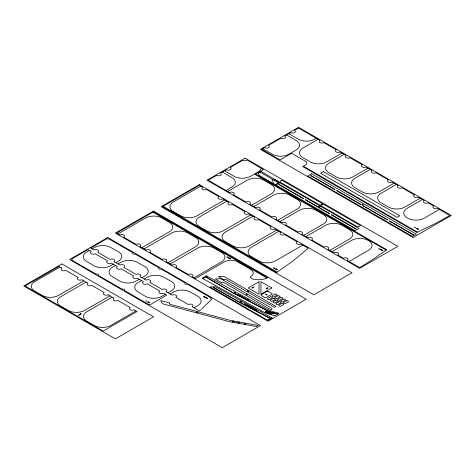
<?xml version="1.0" encoding="UTF-8"?>
<svg xmlns="http://www.w3.org/2000/svg" width="475" height="475" viewBox="0 0 475 475"><rect width="100%" height="100%" fill="white"/><g stroke="black" fill="none" stroke-linecap="round" stroke-linejoin="round"><path stroke-width="0.71" d="M266.576 288.586L266.024 288.568L266.309 288.758A1.146 0.659 0 0 0 266.457 288.699L266.837 288.776L266.457 288.699M233.563 321.718L233.807 321.622M266.784 312.295L265.846 312.443L266.285 311.986L266.772 312.218M273.903 313.749L272.941 313.898L273.398 313.452L273.891 313.684M252.789 287.423L253.46 287.672M267.193 288.521L266.522 288.272M271.148 314.094L271.569 314.308M272.276 313.067L272.074 313.601L273.273 313.411M149.572 302.771L148.568 302.801L149.203 302.433L149.572 302.694M277.329 269.729L276.331 269.747L276.967 269.378L277.335 269.64M418.439 229.199L417.507 229.223L418.089 228.831L418.457 229.092M251.067 307.402L250.076 307.432L250.681 307.052L251.067 307.313M252.623 308.251L251.643 308.263L252.249 307.877L252.641 308.138M244.031 297.861L243.052 297.867L243.663 297.487L244.049 297.748M245.605 298.668L244.613 298.698L245.225 298.318L245.611 298.579M236.669 322.151L237.084 322.222M238.361 322.454L237.91 322.644M245.522 323.546L245.248 324.039L244.613 323.92M252.902 287.963L251.922 287.826L252.926 287.856M249.713 306.541L249.328 307.04L250.568 306.992M242.701 296.97L242.309 297.475L243.55 297.427M238.551 323.303L239.525 322.074M197.933 312.301L197.558 312.77L196.953 312.609M232.15 322.127L233.136 320.898M234.899 321.949L234.579 322.038M244.625 323.635L243.984 323.808M265.804 311.463L266.261 311.018L266.831 311.214M267.467 312.027L268.167 311.665M267.372 312.871L267.205 312.598M268.114 312.253L268.571 311.802L268.553 312.318L269.325 312.057L268.868 312.503M269.598 312.758L270.055 312.312M269.307 313.625L269.764 313.179L270.334 313.375M270.382 313.993L270.97 313.589M271.154 313.292L271.611 312.847L272.181 313.043M201.471 309.272L211.607 299.268A1.348 0.778 0 0 1 211.304 298.033L187.174 284.103A1.348 0.778 0 0 1 185.268 284.103A1.348 0.778 0 0 1 185.268 283.005L161.102 269.052A1.348 0.778 0 0 1 159.196 269.052A1.348 0.778 0 0 1 159.196 267.953L135.031 254A1.348 0.778 0 0 1 133.125 254A1.348 0.778 0 0 1 133.125 252.896L108.52 238.693A1.348 0.778 0 0 1 106.78 238.777L90.654 248.092L93.89 250.028A2.702 1.556 0 0 1 97.702 250.028A2.702 1.556 0 0 1 97.702 252.231L110.111 259.397A2.702 1.556 0 0 1 113.929 259.397A2.702 1.556 0 0 1 113.929 261.6L115.763 262.657M196.982 312.419L196.561 312.508M200.693 309.991L200.385 310.276M200.07 310.561L199.601 310.994L194.115 307.824L197.695 305.758A11.697 6.751 0 0 0 197.576 296.139L190.154 291.977A11.697 6.751 0 0 0 173.731 292.042L170.258 294.049M253.199 287.084L253.923 287.262M234.383 292.647L234.988 292.262L235.481 292.523M235.268 293.105L235.671 292.701M243.942 304.208L244.554 303.822L245.041 304.083M245.373 304.956L246.157 304.665M245.931 305.253L246.537 304.867L246.335 305.366L247.184 305.199L246.578 305.585M247.202 305.918L247.808 305.538M248.532 306.624L249.143 306.244L249.63 306.506M254.63 309.837L255.235 309.457L255.728 309.712M255.55 310.323L256.274 309.997M256.441 310.793L257.058 310.401L256.215 310.502L256.66 310.733M236.96 294.619L237.571 294.239L238.058 294.5M238.385 295.373L239.168 295.082M238.931 295.67L239.542 295.284L239.341 295.783L240.19 295.622L239.572 296.008M240.196 296.341L240.807 295.961M241.52 297.053L242.131 296.673L242.618 296.934M247.576 300.289L248.188 299.909L248.674 300.17M248.496 300.776L249.221 300.455M202.896 278.623L207.011 276.106M274.853 315.685L278.962 313.185A35.607 20.556 0 0 1 265.792 308.465L206.358 275.749L202.249 278.261L261.654 310.983M239.982 301.554L240.605 301.18L241.086 301.447M240.849 302.029L241.264 301.631M241.656 302.474L242.072 302.082M271.807 314.058L271.433 314.022M267.407 287.761L268.06 288.117L267.057 288.099M267.401 320.138L271.587 317.662M449.783 215.573L437.522 208.27A2.702 1.556 0 0 1 433.705 208.27A2.702 1.556 0 0 1 433.705 206.067L428.094 202.831A2.702 1.556 0 0 1 424.276 202.831A2.702 1.556 0 0 1 424.276 200.628L422.447 199.565M448.988 216.036L433.598 224.384L416.759 232.412L302.741 166.577L305.526 164.973A4.501 2.595 0 0 0 305.526 161.304M222.264 172.104L220.43 173.161A2.702 1.556 0 0 1 220.43 175.364A2.702 1.556 0 0 1 216.612 175.364L208.234 180.203L225.952 190.433M286.526 135.007L284.691 136.064A2.702 1.556 0 0 1 284.691 138.267A2.702 1.556 0 0 1 280.879 138.267L268.47 145.427A2.702 1.556 0 0 1 268.47 147.63A2.702 1.556 0 0 1 264.652 147.63L261.731 149.387L280.036 159.956L291.614 153.271L305.366 161.209M92.037 248.894L94.394 247.534A11.697 6.751 0 0 1 110.812 247.463L118.239 251.631A11.697 6.751 0 0 1 118.358 261.244L115.9 262.669L119.961 265.08A2.702 1.556 0 0 1 123.779 265.08A2.702 1.556 0 0 1 123.779 267.283L136.183 274.449A2.702 1.556 0 0 1 140 274.449A2.702 1.556 0 0 1 140 276.652L141.835 277.709M118.079 233.86L145.469 218.043A11.697 6.751 0 0 1 162.011 218.043L169.332 222.27A11.697 6.751 0 0 1 169.332 231.818L141.936 247.635L145.997 250.046A2.702 1.556 0 0 1 149.815 250.046A2.702 1.556 0 0 1 149.815 252.255L162.224 259.415A2.702 1.556 0 0 1 166.042 259.415A2.702 1.556 0 0 1 166.042 261.618L167.871 262.675M316.308 138.356L314.883 139.181A11.697 6.751 0 0 1 298.342 139.181L288.877 133.718M260.104 172.193L258.275 173.25A2.702 1.556 0 0 1 258.738 175.103L272.899 183.279M113.187 264.231L110.509 265.78A11.697 6.751 0 0 1 93.848 265.709L86.634 261.422A11.697 6.751 0 0 1 86.753 251.94L89.33 250.456L87.94 249.654L71.767 258.994A1.348 0.778 0 0 1 71.624 259.997L96.223 274.2A1.348 0.778 0 0 1 98.135 274.2A1.348 0.778 0 0 1 98.135 275.304L122.295 289.251A1.348 0.778 0 0 1 124.207 289.251A1.348 0.778 0 0 1 124.207 290.356L148.812 304.558A1.348 0.778 0 0 1 150.545 304.475L166.719 295.141L163.483 293.2A2.702 1.556 0 0 1 159.665 293.2A2.702 1.556 0 0 1 159.665 290.997L147.256 283.836A2.702 1.556 0 0 1 143.438 283.836A2.702 1.556 0 0 1 143.438 281.633L141.609 280.571M224.515 199.957L197.172 215.745A11.697 6.751 0 0 1 180.631 215.745L173.316 211.518A11.697 6.751 0 0 1 173.316 201.97L200.658 186.182L199.268 185.381L162.432 206.649L276.539 272.525L292.855 261.102L308.245 248.294L300.883 243.978A2.702 1.556 0 0 1 297.071 243.978A2.702 1.556 0 0 1 297.071 241.775L284.662 234.608A2.702 1.556 0 0 1 280.844 234.608A2.702 1.556 0 0 1 280.844 232.406L279.015 231.349M118.109 263.946L120.84 262.372A11.697 6.751 0 0 1 137.257 262.301L144.685 266.469A11.697 6.751 0 0 1 144.804 276.082L141.972 277.721L146.033 280.131A2.702 1.556 0 0 1 149.851 280.131A2.702 1.556 0 0 1 149.851 282.34L162.26 289.501A2.702 1.556 0 0 1 166.072 289.501A2.702 1.556 0 0 1 166.072 291.703L167.907 292.76M144.151 248.912L171.546 233.094A11.697 6.751 0 0 1 188.082 233.094L195.403 237.322A11.697 6.751 0 0 1 195.403 246.869L168.007 262.687L172.069 265.103A2.702 1.556 0 0 1 175.887 265.103A2.702 1.556 0 0 1 175.887 267.306L188.296 274.467A2.702 1.556 0 0 1 192.114 274.467A2.702 1.556 0 0 1 192.114 276.67L193.942 277.733M272.389 179.33L273.137 179.022M273.743 180.114L274.491 179.805M275.096 180.892L275.898 180.619M275.838 181.319L276.474 180.957M277.798 182.453L278.433 182.085M341.875 153.122L326.729 161.868A11.697 6.751 0 0 1 310.187 161.868L302.866 157.641A11.697 6.751 0 0 1 302.866 148.093L318.018 139.347L298.573 128.048L294.542 130.376A2.702 1.556 0 0 1 294.542 132.578A2.702 1.556 0 0 1 290.724 132.578L286.663 134.995L296.127 140.458A11.697 6.751 0 0 1 296.127 150.011L288.806 154.232A11.697 6.751 0 0 1 272.27 154.232L262.806 148.77M139.258 279.282L136.206 281.046A11.697 6.751 0 0 1 119.552 280.98L112.337 276.693A11.697 6.751 0 0 1 112.456 267.211L115.401 265.513L111.34 263.097A2.702 1.556 0 0 1 107.522 263.097A2.702 1.556 0 0 1 107.522 260.894L95.113 253.727A2.702 1.556 0 0 1 91.295 253.727A2.702 1.556 0 0 1 91.295 251.524L89.466 250.467M250.592 215.009L223.244 230.797A11.697 6.751 0 0 1 206.702 230.797L199.387 226.569A11.697 6.751 0 0 1 199.387 217.022L226.729 201.234L222.668 198.817A2.702 1.556 0 0 1 218.85 198.817A2.702 1.556 0 0 1 218.85 196.614L206.441 189.454A2.702 1.556 0 0 1 202.629 189.454A2.702 1.556 0 0 1 202.629 187.251L200.794 186.194M78.078 315.127L78.607 315.56M80.893 313.506L79.865 314.1L80.501 314.468M80.18 314.278L80.518 314.082M79.735 314.616L80.079 314.414M79.123 315.258L79.551 315.014M144.186 278.997L147.286 277.21A11.697 6.751 0 0 1 163.709 277.139L171.131 281.307A11.697 6.751 0 0 1 171.249 290.92L168.043 292.772L172.104 295.189A2.702 1.556 0 0 1 175.922 295.189A2.702 1.556 0 0 1 175.922 297.392L188.332 304.552A2.702 1.556 0 0 1 192.149 304.552A2.702 1.556 0 0 1 192.149 306.755L193.978 307.818M170.222 263.963L197.618 248.146A11.697 6.751 0 0 1 214.154 248.146L221.475 252.373A11.697 6.751 0 0 1 221.475 261.921L194.079 277.738L195.468 278.54L224.598 261.725A8.995 5.195 0 0 1 237.322 261.725M367.953 168.174L352.8 176.92A11.697 6.751 0 0 1 336.258 176.92L328.943 172.698A11.697 6.751 0 0 1 328.943 163.145L344.09 154.399L340.029 151.982A2.702 1.556 0 0 1 336.211 151.982A2.702 1.556 0 0 1 336.211 149.779L323.802 142.619A2.702 1.556 0 0 1 319.99 142.619A2.702 1.556 0 0 1 319.99 140.416L318.155 139.359M145.51 301.037L146.258 300.728M147.636 302.26L148.271 301.892M226.527 257.005L227.276 256.702M227.887 257.788L228.635 257.486M320.839 204.476L321.474 204.107L321.949 204.381M165.33 294.34L161.91 296.317A11.697 6.751 0 0 1 145.249 296.246L138.035 291.959A11.697 6.751 0 0 1 138.154 282.483L141.473 280.565L137.412 278.148A2.702 1.556 0 0 1 133.594 278.148A2.702 1.556 0 0 1 133.594 275.945L121.184 268.779A2.702 1.556 0 0 1 117.367 268.779A2.702 1.556 0 0 1 117.367 266.576L115.538 265.519M276.664 230.06L249.316 245.848A11.697 6.751 0 0 1 232.78 245.848L225.459 241.627A11.697 6.751 0 0 1 225.459 232.073L252.801 216.285L248.74 213.875A2.702 1.556 0 0 1 244.922 213.875A2.702 1.556 0 0 1 244.922 211.666L232.518 204.505A2.702 1.556 0 0 1 228.701 204.505A2.702 1.556 0 0 1 228.701 202.303L226.866 201.246M318.683 206.773L319.319 206.405L319.788 206.678M321.718 204.974L322.359 204.606L321.51 204.678L321.937 204.927M229.241 258.566L230.042 258.299M229.983 259L230.618 258.632M394.024 183.225L378.872 191.971A11.697 6.751 0 0 1 362.33 191.971L355.015 187.75A11.697 6.751 0 0 1 355.015 178.202L370.168 169.45L366.1 167.04A2.702 1.556 0 0 1 362.282 167.04A2.702 1.556 0 0 1 362.282 164.831L349.879 157.67A2.702 1.556 0 0 1 346.061 157.67A2.702 1.556 0 0 1 346.061 155.467L344.227 154.411M362.081 204.464L362.716 204.102L363.185 204.369M203.371 296.626L204.119 296.323M204.22 297.118L204.868 296.75L204.018 296.822L204.446 297.071M204.731 297.409L205.473 297.107M206.079 298.187L206.88 297.92M206.827 298.621L207.456 298.252M302.735 245.112L275.387 260.9A11.697 6.751 0 0 1 258.851 260.9L251.53 256.678A11.697 6.751 0 0 1 251.53 247.125L278.878 231.337L274.811 228.926A2.702 1.556 0 0 1 270.993 228.926A2.702 1.556 0 0 1 270.993 226.723L258.59 219.557A2.702 1.556 0 0 1 254.772 219.557A2.702 1.556 0 0 1 254.772 217.354L252.938 216.297M273.273 267.983L274.022 267.68M274.128 268.476L274.776 268.108L273.927 268.179L274.354 268.428M275.399 269.212L276.034 268.844M247.208 291.223L247.843 290.86L248.312 291.127M246.062 294.738L246.697 294.369L247.172 294.642M420.096 198.277L404.943 207.029A11.697 6.751 0 0 1 388.407 207.029L381.087 202.801A11.697 6.751 0 0 1 381.087 193.254L396.239 184.508L392.172 182.091A2.702 1.556 0 0 1 388.36 182.091A2.702 1.556 0 0 1 388.36 179.888L375.951 172.722A2.702 1.556 0 0 1 372.133 172.722A2.702 1.556 0 0 1 372.133 170.519L370.304 169.462M265.299 294.452L266.048 294.15M266.119 294.928L266.558 294.536M439.369 209.41L424.217 218.156A11.697 6.751 0 0 1 407.681 218.156L407.158 217.853A11.697 6.751 0 0 1 407.158 208.305L422.311 199.559L418.249 197.143A2.702 1.556 0 0 1 414.432 197.143A2.702 1.556 0 0 1 414.432 194.94L402.022 187.773A2.702 1.556 0 0 1 398.204 187.773A2.702 1.556 0 0 1 398.204 185.571L396.376 184.514M414.402 227.436L415.144 227.127M378.569 248.704L379.311 248.395M379.923 249.488L380.671 249.179M416.522 228.659L417.157 228.291M381.277 250.266L382.078 249.993M382.019 250.693L382.654 250.331M253.62 287.327L253.246 287.316M146.9 301.287L146.514 301.215M227.905 257.26L227.537 257.189M247.439 295.011L247.089 294.928M266.932 312.378L267.229 312.324M196.662 312.057L197.131 312.164L196.727 312.348M266.635 294.886L267.348 294.91M252.73 308.34L253.038 308.317M245.7 298.787L246.008 298.763M276.391 181.634L277.311 181.438L276.978 181.978L277.649 181.634L278.677 182.228M244.922 323.713L245.385 323.796M277.863 313.856L276.207 313.506M277.697 313.957L273.826 312.918M80.459 314.486L79.527 314.296L79.871 314.83M276.052 313.601L273.671 313.007A31.451 18.157 0 0 1 264.498 309.261L233.326 293.087L205.687 276.919M248.193 291.413C247.534 292.196 249.28 290.866 248.3 291.46A1.146 0.659 0 0 1 248.407 291.543L248.348 291.484M197.303 312.419L197.743 312.538M269.752 312.206L270.352 312.413M266.036 311.238L266.451 311.38M271.385 313.061L271.801 313.203M266.095 311.927L265.567 311.742L265.109 312.188L265.662 312.372M268.434 312.722L267.9 312.544L267.449 312.983L267.995 313.173M265.347 311.956L265.697 312.081M267.686 312.758L268.037 312.877M269.539 313.399L269.954 313.542M264.664 309.154L233.468 293.01L205.823 276.836M234.692 292.452L235.048 292.636M235.778 293.372L236.223 293.603M247.546 305.401L248.063 305.674M252.083 307.794L251.631 307.557L251.032 307.937L251.501 308.18M254.089 308.851L253.638 308.613L253.038 308.993L253.507 309.237M244.251 304.012L244.613 304.202M248.841 306.428L249.203 306.618M251.34 307.741L251.643 307.895M253.347 308.798L253.65 308.952M254.933 309.641L255.295 309.831M240.546 295.824L241.062 296.097M245.058 298.235L244.607 297.991L244.002 298.371L244.471 298.621M247.053 299.298L246.602 299.06L245.997 299.434L246.466 299.683M237.268 294.423L237.625 294.613M241.834 296.857L242.185 297.047M244.316 298.175L244.613 298.336M246.311 299.244L246.608 299.398M247.885 300.093L248.241 300.283M249.031 301.061L249.476 301.298M240.303 301.364L240.653 301.554M417.21 228.665L417.578 228.873M276.088 269.212L276.456 269.426M148.325 302.266L148.693 302.474M416.907 228.148L417.4 228.433M417.757 228.641L417.092 228.992M414.918 227.733L415.34 227.976M303.382 166.208L417.472 232.091M362.401 204.28L362.746 204.476M362.615 204.773L363.043 205.016M310.852 175.542L335.017 189.495M336.923 190.594L361.048 204.523M362.959 205.627L387.564 219.83M389.47 220.934L413.636 234.888M310.733 175.613L334.899 189.561M336.805 190.665L360.929 204.594M362.841 205.693L387.446 219.901M389.352 221L413.517 234.953M321.165 204.286L321.504 204.482M276.224 180.809L276.717 181.094M276.759 181.557L277.109 181.759M277.341 181.818L277.679 182.014M272.905 179.627L273.333 179.871M319.004 206.583L319.348 206.785M278.92 184.371L303.525 198.58M305.431 199.678L329.597 213.631M331.508 214.73L356.108 228.938M278.801 184.442L303.406 198.645M305.318 199.749L329.478 213.697M331.39 214.801L355.989 229.003M255.633 174.046L386.715 249.725L373.694 258.887L359.7 267.585L349.155 261.493L368.653 250.236A11.697 6.751 0 0 0 368.653 240.688L368.131 240.386A11.697 6.751 0 0 0 351.595 240.386L332.096 251.643L329.882 250.367L349.38 239.109A11.697 6.751 0 0 0 349.38 229.556L342.059 225.334A11.697 6.751 0 0 0 325.517 225.334L306.019 236.592L303.81 235.315L323.309 224.058A11.697 6.751 0 0 0 323.309 214.504L315.988 210.283A11.697 6.751 0 0 0 299.446 210.283L279.947 221.54L277.733 220.257L297.231 209A11.697 6.751 0 0 0 297.231 199.453L289.916 195.225A11.697 6.751 0 0 0 273.374 195.225L253.876 206.482L251.661 205.206L271.16 193.948A11.697 6.751 0 0 0 271.16 184.401L263.845 180.173A11.697 6.751 0 0 0 247.303 180.173L227.804 191.431L226.088 190.445L231.865 187.108A11.697 6.751 0 0 0 231.865 177.561L222.401 172.098L226.462 169.682A2.702 1.556 0 0 0 230.28 169.682A2.702 1.556 0 0 0 230.28 167.479L242.689 160.312A2.702 1.556 0 0 0 246.964 159.956L263.435 169.539L254.998 174.408L386.157 250.135M382.405 250.183L382.897 250.467M379.086 249.001L379.507 249.244M224.616 170.816L234.08 176.284A11.697 6.751 0 0 0 250.616 176.284L257.937 172.057A11.697 6.751 0 0 0 261.238 168.269M227.822 191.508L229.651 192.571A2.702 1.556 0 0 1 233.468 192.571A2.702 1.556 0 0 1 233.468 194.774L245.878 201.934A2.702 1.556 0 0 1 249.696 201.934A2.702 1.556 0 0 1 249.696 204.137L251.524 205.194M253.893 206.566L255.728 207.623A2.702 1.556 0 0 1 259.54 207.623A2.702 1.556 0 0 1 259.54 209.825L271.949 216.986A2.702 1.556 0 0 1 275.767 216.986A2.702 1.556 0 0 1 275.767 219.195L277.596 220.252M279.965 221.617L281.8 222.674A2.702 1.556 0 0 1 285.618 222.674A2.702 1.556 0 0 1 285.618 224.877L298.021 232.043A2.702 1.556 0 0 1 301.839 232.043A2.702 1.556 0 0 1 301.839 234.246L303.673 235.303M306.037 236.669L307.871 237.726A2.702 1.556 0 0 1 311.689 237.726A2.702 1.556 0 0 1 311.689 239.928L324.093 247.095A2.702 1.556 0 0 1 327.91 247.095A2.702 1.556 0 0 1 327.91 249.298L329.745 250.355M332.114 251.72L333.943 252.777A2.702 1.556 0 0 1 337.761 252.777A2.702 1.556 0 0 1 337.761 254.986L343.372 258.222A2.702 1.556 0 0 1 347.183 258.222A2.702 1.556 0 0 1 347.183 260.425L349.018 261.482M275.785 268.702L276.278 268.987M276.634 269.194L275.922 269.515M163.067 206.281L277.139 272.139M152.891 212.159L266.998 278.029M237.476 261.814L250.622 269.402A8.966 5.178 0 0 1 250.479 276.806A1.122 0.647 0 0 0 250.432 277.715L252.486 278.95A13.828 7.986 0 0 0 267.692 277.697L153.526 211.791L116.69 233.059L119.926 234.994A2.702 1.556 0 0 1 123.743 234.994A2.702 1.556 0 0 1 123.743 237.197L136.153 244.364A2.702 1.556 0 0 1 139.965 244.364A2.702 1.556 0 0 1 139.965 246.567L141.799 247.623M230.369 258.489L230.862 258.774M247.528 291.038L247.873 291.234M268.702 303.964L274.556 307.343L275.423 306.844A0.902 0.517 0 0 0 275.423 306.108L223.951 276.385L218.263 276.557L223.992 279.87M268.547 304.059L226.599 279.834A1.799 1.039 0 0 0 224.105 279.811M246.388 294.548L246.727 294.743M222.074 282.952L215.122 278.932L220.81 278.76L271.492 308.026A1.799 1.039 0 0 1 271.492 309.492L271.029 309.759L224.616 282.957A1.799 1.039 0 0 0 222.193 282.892M207.207 298.11L207.7 298.395M148.022 301.75L148.515 302.035M148.871 302.248L148.093 302.527M60.07 267.069L61.904 268.126A2.702 1.556 0 0 0 61.904 270.328A2.702 1.556 0 0 0 65.722 270.328L78.126 277.495A2.702 1.556 0 0 0 78.126 279.698A2.702 1.556 0 0 0 81.943 279.698L83.778 280.755M86.147 282.12L87.976 283.177A2.702 1.556 0 0 0 87.976 285.386A2.702 1.556 0 0 0 91.794 285.386L104.203 292.547A2.702 1.556 0 0 0 104.203 294.749A2.702 1.556 0 0 0 108.015 294.749L109.85 295.806M112.219 297.178L114.048 298.235A2.702 1.556 0 0 0 114.048 300.438A2.702 1.556 0 0 0 117.865 300.438L130.275 307.598A2.702 1.556 0 0 0 130.275 309.801A2.702 1.556 0 0 0 134.093 309.801L135.921 310.858M80.643 313.648L81.278 314.017M319.871 206.726L320.281 206.963M213.613 287.423L240.534 302.723L270.376 318.381M213.459 287.512L240.392 302.807L270.239 318.458M274.853 315.691A35.601 20.556 0 0 1 261.689 310.965M273.832 312.906A31.107 17.961 0 0 1 264.64 309.189M238.616 294.868L237.702 294.904L238.616 294.856M241.603 296.465L240.688 296.525L241.603 296.465M247.944 299.856L247.036 299.927L247.944 299.868M266.629 311.606L267.526 311.558L266.629 311.594M268.618 313.251L269.515 313.203L268.618 313.251M270.132 312.799L271.029 312.758L270.132 312.799M205.432 297.718L206.346 297.694L205.438 297.683M228.594 258.097L229.508 258.062L228.594 258.097M274.449 180.423L275.363 180.393L274.449 180.393M380.623 249.797L381.538 249.755L380.623 249.797M244.69 304.493L245.605 304.457L244.69 304.493M247.695 306.078L248.609 306.037L247.701 306.054M254.078 309.439L254.992 309.403L254.078 309.427M233.356 321.504L232.857 321.551L233.356 321.504M238.444 322.472L238.8 322.673L238.444 322.472M257.967 325.434L257.652 325.832A1.799 1.039 0 0 1 255.473 326.39L229.265 321.593L162.367 303.733L160.687 300.592L169.533 302.955A1.799 1.039 0 0 0 170.371 304.374L230.25 320.358L257.967 325.434M272.228 318.024L268.037 320.506L209.98 286.989L215.454 286.746L272.228 318.024M61.922 263.946L23.75 285.98L115.36 338.871L153.526 316.831L61.922 263.946M107.724 237.5L69.552 259.54L222.235 347.688L260.401 325.648L107.724 237.5M153.526 211.054L115.36 233.094L268.037 321.242L306.203 299.202L153.526 211.054M199.328 184.609L161.162 206.649L313.838 294.797L352.011 272.757L199.328 184.609M245.136 158.169L206.963 180.203L359.64 268.351L397.812 246.317L245.136 158.169M298.573 127.312L260.401 149.352L413.078 237.5L451.25 215.46L298.573 127.312M58.864 266.439L25.021 285.98L103.164 331.099L137.008 311.558L135.939 310.941L110.752 325.482A11.697 6.751 0 0 1 94.216 325.482L86.895 321.254A11.697 6.751 0 0 1 86.895 311.707L112.082 297.166L109.867 295.889L84.681 310.424A11.697 6.751 0 0 1 68.145 310.424L60.824 306.203A11.697 6.751 0 0 1 60.824 296.649L86.011 282.114L83.796 280.832L58.609 295.373A11.697 6.751 0 0 1 42.067 295.373L34.752 291.151A11.697 6.751 0 0 1 34.752 281.598L59.933 267.057L58.864 266.439M261.315 171.57L260.241 172.188L269.705 177.65A11.697 6.751 0 0 1 273.036 183.291L275.328 184.609L279.615 182.133L261.315 171.57M281.794 180.191L280.523 180.922L280.523 182.394L356.755 226.403L359.302 226.403L360.572 225.672L281.794 180.191M279.846 182.738L275.963 184.977L355.062 230.642L358.946 228.404L279.846 182.738M311.636 173.713L307.753 175.952L412.442 236.396L416.326 234.157L311.636 173.713M323.315 171.576L320.518 173.191L397.017 217.354L399.813 215.739L323.315 171.576M259.023 281.728L248.211 287.975L259.023 294.215L259.023 281.728M271.748 287.975L260.935 294.215L260.935 281.728L271.748 287.975M267.087 291.401L261.25 294.767A0.902 0.517 0 0 0 261.25 295.503L264.795 297.546A0.902 0.517 0 0 0 266.065 297.546L271.902 294.179A0.902 0.517 0 0 0 271.902 293.443L268.357 291.401A0.902 0.517 0 0 0 267.087 291.401M270.138 296.94L267.591 298.407A0.902 0.517 0 0 0 267.591 299.143L268.233 299.511A0.902 0.517 0 0 0 269.503 299.511L272.044 298.039A0.902 0.517 0 0 0 272.044 297.303L271.409 296.94A0.902 0.517 0 0 0 270.138 296.94M274.853 294.215L272.312 295.682A0.902 0.517 0 0 0 272.312 296.418L272.947 296.786A0.902 0.517 0 0 0 274.217 296.786L276.765 295.319A0.902 0.517 0 0 0 276.765 294.583L276.129 294.215A0.902 0.517 0 0 0 274.853 294.215M273 298.591L270.459 300.058A0.902 0.517 0 0 0 270.459 300.794L271.094 301.162A0.902 0.517 0 0 0 272.365 301.162L274.912 299.695A0.902 0.517 0 0 0 274.912 298.959L274.271 298.591A0.902 0.517 0 0 0 273 298.591M277.715 295.866L275.173 297.338A0.902 0.517 0 0 0 275.173 298.074L275.809 298.437A0.902 0.517 0 0 0 277.079 298.437L279.627 296.97A0.902 0.517 0 0 0 279.627 296.234L278.991 295.866A0.902 0.517 0 0 0 277.715 295.866M275.862 300.242L273.321 301.714A0.902 0.517 0 0 0 273.321 302.444L273.956 302.812A0.902 0.517 0 0 0 275.227 302.812L277.774 301.346A0.902 0.517 0 0 0 277.774 300.61L277.139 300.242A0.902 0.517 0 0 0 275.862 300.242M280.582 297.522L278.035 298.989A0.902 0.517 0 0 0 278.035 299.725L278.671 300.093A0.902 0.517 0 0 0 279.941 300.093L282.488 298.621A0.902 0.517 0 0 0 282.488 297.89L281.853 297.522A0.902 0.517 0 0 0 280.582 297.522M278.724 301.898L276.183 303.365A0.902 0.517 0 0 0 276.183 304.101L276.818 304.469A0.902 0.517 0 0 0 278.089 304.469L280.636 302.997A0.902 0.517 0 0 0 280.636 302.266L280.001 301.898A0.902 0.517 0 0 0 278.724 301.898M283.444 299.173L280.897 300.645A0.902 0.517 0 0 0 280.897 301.376L281.533 301.744A0.902 0.517 0 0 0 282.809 301.744L285.35 300.277A0.902 0.517 0 0 0 285.35 299.541L284.715 299.173A0.902 0.517 0 0 0 283.444 299.173M281.592 303.549L279.045 305.015A0.902 0.517 0 0 0 279.045 305.752L279.68 306.12A0.902 0.517 0 0 0 280.951 306.12L283.498 304.653A0.902 0.517 0 0 0 283.498 303.917L282.863 303.549A0.902 0.517 0 0 0 281.592 303.549M286.306 300.823L283.759 302.296A0.902 0.517 0 0 0 283.759 303.032L284.394 303.394A0.902 0.517 0 0 0 285.671 303.394L288.212 301.928A0.902 0.517 0 0 0 288.212 301.192L287.577 300.823A0.902 0.517 0 0 0 286.306 300.823"/></g></svg>
